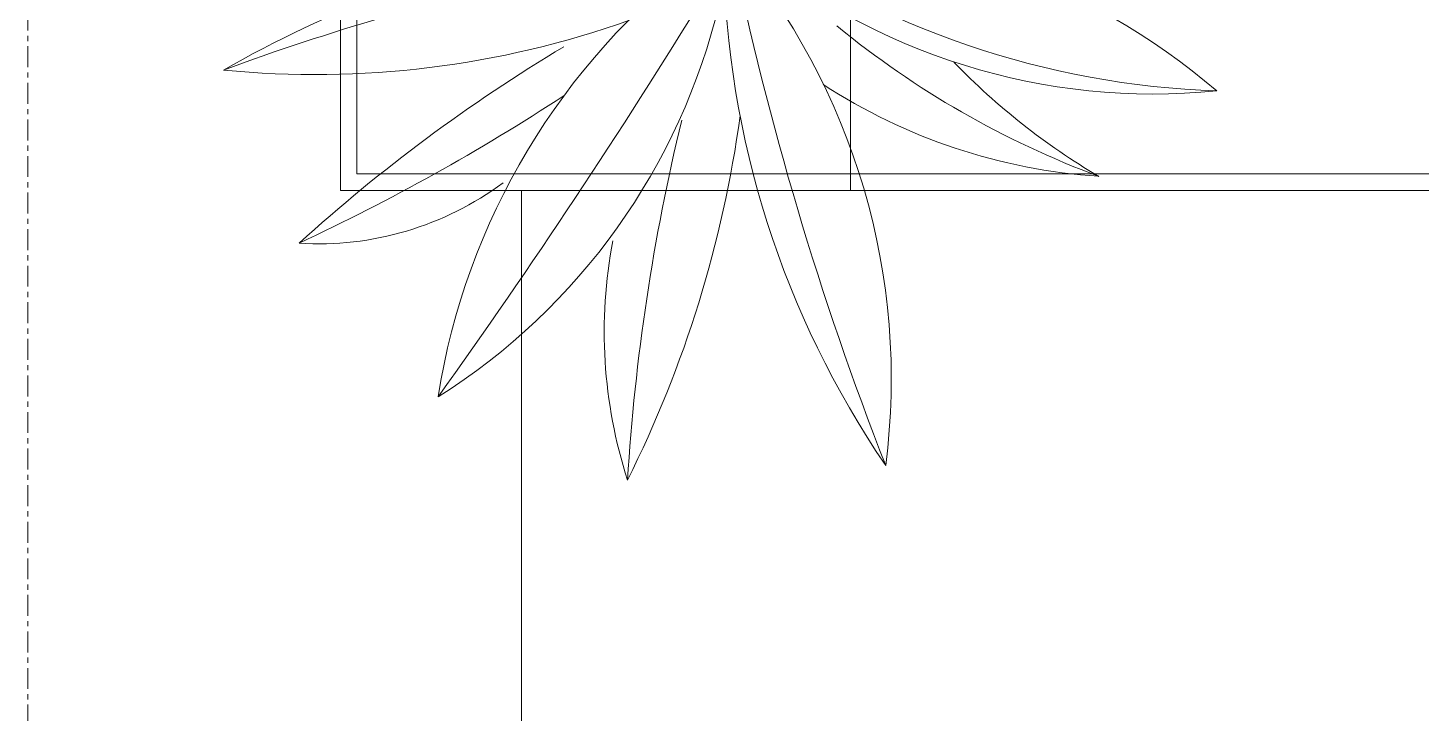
# Model space of a CAD drawing. Header units: millimetres. Extents: x 46644 to 147176, y -1287 to 53383.
# Drawn here: x 98752 to 99598, y 50230 to 50647 of the extents above; entities that cross this region are included whole.
import ezdxf

# ---------------------------------------------------------------- set-up
doc = ezdxf.new("R2010")
doc.units = ezdxf.units.MM
doc.linetypes.add('Grid Line', pattern=[22.225, 12.7, -3.175, 3.175, -3.175])
for name, color, linetype, lineweight in [('A-FLOR', 192, 'Continuous', 18), ('A-WALL', 113, 'Continuous', 18), ('G-IMPT', 8, 'Continuous', 18), ('L-PLNT', 71, 'Continuous', 18), ('S-GRID-1', 1, 'Grid Line', 9)]:
    doc.layers.add(name, color=color, linetype=linetype, lineweight=lineweight)

# ---------------------------------------------------------------- blocks, each defined once
blk = doc.blocks.new('CAY DUA VAN PHAT - CAY DUA VAN PHAT_dwg-2253781-TKCS_SẢNH - BẬC CẤP 3 - MẶT BẰNG')
at = {"layer": 'G-IMPT'}
for centre, radius, start, end in [((1505.2, 811.2), 822.3, 139.4024, 182.222), ((-165.6, 1381.8), 1047, 324.1916, 358.058), ((110.7, 1269.5), 773.9, 319.7296, 5.697), ((-62.1, 1592.2), 1116.8, 320.6802, 339.5986), ((272.8, 1621.1), 825.6, 313.9588, 329.5669), ((288.4, 1248.6), 697.7, 326.9057, 356.2457), ((1231.1, 130.1), 820.5, 82.645, 130.2275), ((-95.4, 4605.1), 3931.2, 281.7668, 291.3553), ((695.3, 1884.1), 1137.9, 271.0634, 304.2767), ((719.3, -637.8), 1417.7, 63.4093, 82.2197), ((594.7, -15.7), 778.2, 32.2613, 76.6297), ((1382.2, 1223.8), 834.2, 217.0531, 261.0676), ((-3578, -6349.7), 8300, 54.40802, 58.45357), ((1508, 3142.6), 2517.3, 256.4051, 266.4905), ((-274.9, 250.4), 1135.9, 354.3681, 19.6563), ((1173.7, 1190.3), 588.6, 259.1512, 287.8197), ((2056.7, 827.6), 1384.6, 191.6383, 209.8274), ((2568.5, 1594.9), 2029.5, 210.8992, 222.2343), ((-1244.6, -845.1), 2548.6, 24.9673, 33.2653), ((3456.5, 1105.5), 2774.7, 191.9083, 200.385), ((691.4, 254.8), 375.2, 356.3118, 36.6378)]:
    blk.add_arc(centre, radius, start, end, dxfattribs=at)
blk = doc.blocks.new('CAY DUA VAN PHAT - CAY DUA VAN PHAT_dwg-V72-TKCS_SẢNH - BẬC CẤP 3 - MẶT BẰNG')
at = {"layer": 'G-IMPT'}
for centre, radius, start, end in [((1505.2, 811.2), 822.3, 139.4024, 182.222), ((-165.6, 1381.8), 1047, 324.1916, 358.058), ((110.7, 1269.5), 773.9, 319.7296, 5.697), ((-62.1, 1592.2), 1116.8, 320.6802, 339.5986), ((272.8, 1621.1), 825.6, 313.9588, 329.5669), ((288.4, 1248.6), 697.7, 326.9057, 356.2457), ((1231.1, 130.1), 820.5, 82.645, 130.2275), ((-95.4, 4605.1), 3931.2, 281.7668, 291.3553), ((695.3, 1884.1), 1137.9, 271.0634, 304.2767), ((719.3, -637.8), 1417.7, 63.4093, 82.2197), ((594.7, -15.7), 778.2, 32.2613, 76.6297), ((1382.2, 1223.8), 834.2, 217.0531, 261.0676), ((-3578, -6349.7), 8300, 54.40802, 58.45357), ((1508, 3142.6), 2517.3, 256.4051, 266.4905), ((-274.9, 250.4), 1135.9, 354.3681, 19.6563), ((1173.7, 1190.3), 588.6, 259.1512, 287.8197), ((2056.7, 827.6), 1384.6, 191.6383, 209.8274), ((2568.5, 1594.9), 2029.5, 210.8992, 222.2343), ((-1244.6, -845.1), 2548.6, 24.9673, 33.2653), ((3456.5, 1105.5), 2774.7, 191.9083, 200.385), ((691.4, 254.8), 375.2, 356.3118, 36.6378)]:
    blk.add_arc(centre, radius, start, end, dxfattribs=at)
blk = doc.blocks.new('CAY DUA VAN PHAT - CAY DUA VAN PHAT-V73-TKCS_SẢNH - BẬC CẤP 3 - MẶT BẰNG')
at = {"xscale": 0.5, "yscale": 0.5, "zscale": 0.5}
for name in ['CAY DUA VAN PHAT - CAY DUA VAN PHAT_dwg-2253781-TKCS_SẢNH - BẬC CẤP 3 - MẶT BẰNG', 'CAY DUA VAN PHAT - CAY DUA VAN PHAT_dwg-V72-TKCS_SẢNH - BẬC CẤP 3 - MẶT BẰNG']:
    blk.add_blockref(name, (-151.82, -370.52), dxfattribs=at)

msp = doc.modelspace()

# ---------------------------------------------------------------- linework, layer by layer
at = {"layer": 'A-FLOR'}
msp.add_line((99051.52, 47596.34), (99051.52, 50547.93), dxfattribs=at)
at = {"layer": 'A-WALL'}
for p, q in [((98941.52, 50547.93), (98941.52, 52404.99)), ((98951.52, 50557.93), (98951.52, 52404.99)), ((99251.59, 50547.93), (99251.59, 50657.93)), ((102451.49, 50557.93), (98951.52, 50557.93)), ((102451.49, 50547.93), (98941.52, 50547.93))]:
    msp.add_line(p, q, dxfattribs=at)
at = {"layer": 'S-GRID-1'}
msp.add_line((98751.52, 44466.43), (98751.52, 51578.6), dxfattribs=at)

# ---------------------------------------------------------------- block references
at = {"layer": 'L-PLNT', "rotation": 269.9999999999997}
msp.add_blockref('CAY DUA VAN PHAT - CAY DUA VAN PHAT-V73-TKCS_SẢNH - BẬC CẤP 3 - MẶT BẰNG', (99171.52, 50896.94), dxfattribs=at)

doc.saveas('drawing.dxf')
